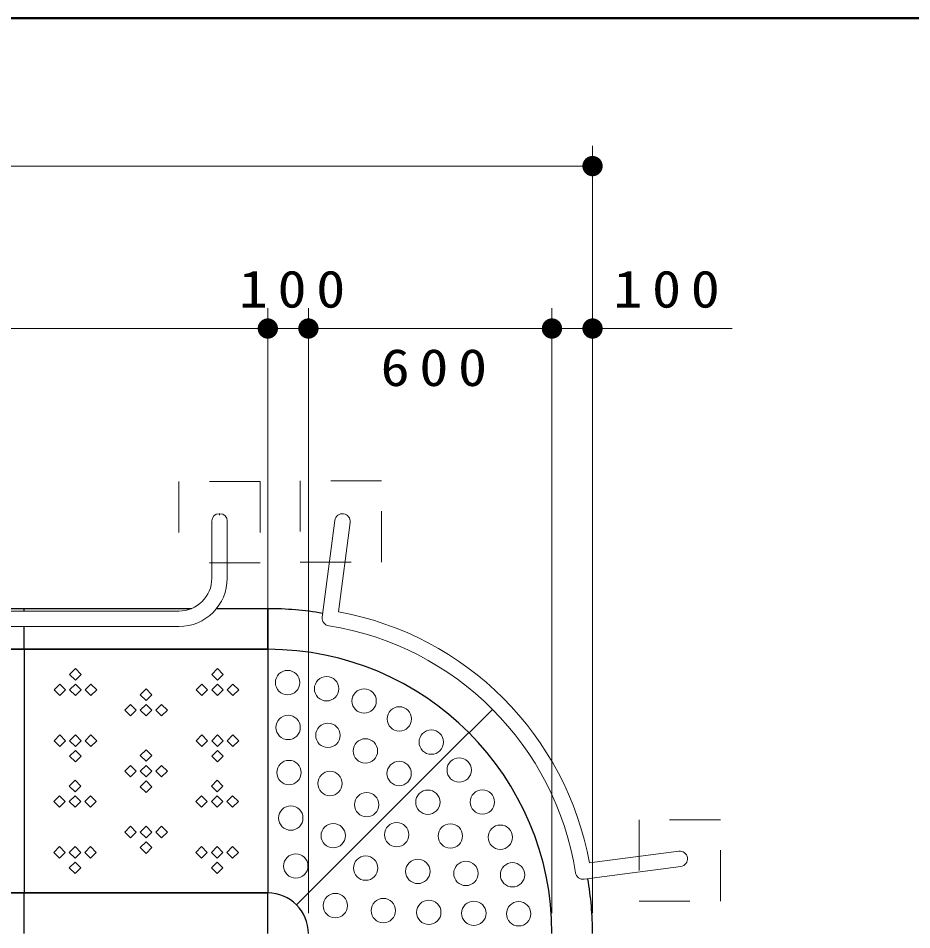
# Model space of a CAD drawing. Units: millimetres on the paper, scale 1:50. Extents: x -365 to 0, y -26 to 257.
# Drawn here: x -259.62 to -215.59, y 212.1 to 257 of the extents above; entities that cross this region are included whole.
import ezdxf

# ---------------------------------------------------------------- set-up
doc = ezdxf.new("R2010")
doc.units = ezdxf.units.MM
doc.linetypes.add('USER1', pattern=[4.5, 2.5, -2])
doc.layers.add('LY_1', color=7, linetype='Continuous', lineweight=13)
doc.layers.add('LY_3', color=7, linetype='Continuous', lineweight=13)
doc.styles.add('ＭＳ ゴシック', font='')
doc.styles.get('ＭＳ ゴシック').set_extended_font_data('MS Gothic')

# ---------------------------------------------------------------- blocks, each defined once
blk = doc.blocks.new('filled_dot')
at = {"color": 0, "linetype": 'Continuous', "lineweight": -2, "const_width": 1.25}
blk.add_lwpolyline([(-0.625, 0, 1), (0.625, 0, 1)], format="xyb", close=True, dxfattribs=at)

msp = doc.modelspace()

# ---------------------------------------------------------------- linework, layer by layer
at = {"layer": 'LY_1'}
for p, q in [((-231.32, 212.917), (-231.32, 250.717)), ((-323.32, 249.717), (-231.32, 249.717)), ((-247.32, 212.917), (-247.32, 242.717)), ((-245.32, 212.917), (-245.32, 242.717)), ((-233.32, 212.917), (-233.32, 242.717)), ((-231.32, 212.917), (-231.32, 242.717)), ((-307.32, 241.717), (-247.32, 241.717)), ((-247.32, 241.717), (-245.32, 241.717)), ((-245.32, 241.717), (-233.32, 241.717)), ((-233.32, 241.717), (-224.435, 241.717)), ((-249.68, 232.597), (-249.72, 232.597)), ((-250.08, 229.417), (-250.08, 232.237)), ((-249.72, 232.534), (-249.68, 232.534)), ((-249.32, 229.417), (-249.32, 232.237)), ((-244.644, 227.503), (-244.017, 232.266)), ((-243.843, 227.766), (-243.263, 232.167)), ((-251.7, 227.797), (-263.96, 227.797)), ((-251.7, 227.037), (-276.94, 227.037)), ((-257.086, 224.682), (-256.803, 224.965)), ((-256.803, 224.965), (-256.52, 224.682)), ((-250.086, 224.682), (-249.803, 224.965)), ((-249.803, 224.965), (-249.52, 224.682)), ((-256.803, 224.4), (-257.086, 224.682)), ((-256.52, 224.682), (-256.803, 224.4)), ((-249.803, 224.4), (-250.086, 224.682)), ((-249.52, 224.682), (-249.803, 224.4)), ((-257.569, 224.2), (-257.851, 223.917)), ((-257.286, 223.917), (-257.569, 224.2)), ((-256.803, 224.2), (-257.086, 223.917)), ((-256.52, 223.917), (-256.803, 224.2)), ((-256.037, 224.2), (-256.32, 223.917)), ((-255.754, 223.917), (-256.037, 224.2)), ((-250.569, 224.2), (-250.851, 223.917)), ((-250.286, 223.917), (-250.569, 224.2)), ((-249.803, 224.2), (-250.086, 223.917)), ((-249.52, 223.917), (-249.803, 224.2)), ((-249.037, 224.2), (-249.32, 223.917)), ((-248.754, 223.917), (-249.037, 224.2)), ((-257.851, 223.917), (-257.569, 223.634)), ((-257.569, 223.634), (-257.286, 223.917)), ((-257.086, 223.917), (-256.803, 223.634)), ((-256.803, 223.634), (-256.52, 223.917)), ((-256.32, 223.917), (-256.037, 223.634)), ((-256.037, 223.634), (-255.754, 223.917)), ((-253.603, 223.682), (-253.32, 223.965)), ((-253.32, 223.4), (-253.603, 223.682)), ((-253.32, 223.965), (-253.037, 223.682)), ((-253.037, 223.682), (-253.32, 223.4)), ((-250.851, 223.917), (-250.569, 223.634)), ((-250.569, 223.634), (-250.286, 223.917)), ((-250.086, 223.917), (-249.803, 223.634)), ((-249.803, 223.634), (-249.52, 223.917)), ((-249.32, 223.917), (-249.037, 223.634)), ((-249.037, 223.634), (-248.754, 223.917)), ((-254.086, 223.2), (-254.369, 222.917)), ((-253.803, 222.917), (-254.086, 223.2)), ((-253.32, 223.2), (-253.603, 222.917)), ((-253.037, 222.917), (-253.32, 223.2)), ((-252.554, 223.2), (-252.837, 222.917)), ((-252.272, 222.917), (-252.554, 223.2)), ((-254.369, 222.917), (-254.086, 222.634)), ((-254.086, 222.634), (-253.803, 222.917)), ((-253.603, 222.917), (-253.32, 222.634)), ((-253.32, 222.634), (-253.037, 222.917)), ((-252.837, 222.917), (-252.554, 222.634)), ((-252.554, 222.634), (-252.272, 222.917)), ((-257.569, 221.7), (-257.851, 221.417)), ((-257.851, 221.417), (-257.569, 221.134)), ((-257.286, 221.417), (-257.569, 221.7)), ((-257.569, 221.134), (-257.286, 221.417)), ((-256.803, 221.7), (-257.086, 221.417)), ((-257.086, 221.417), (-256.803, 221.134)), ((-256.52, 221.417), (-256.803, 221.7)), ((-256.803, 221.134), (-256.52, 221.417)), ((-256.037, 221.7), (-256.32, 221.417)), ((-256.32, 221.417), (-256.037, 221.134)), ((-255.754, 221.417), (-256.037, 221.7)), ((-256.037, 221.134), (-255.754, 221.417)), ((-250.569, 221.7), (-250.851, 221.417)), ((-250.851, 221.417), (-250.569, 221.134)), ((-250.286, 221.417), (-250.569, 221.7)), ((-250.569, 221.134), (-250.286, 221.417)), ((-249.803, 221.7), (-250.086, 221.417)), ((-250.086, 221.417), (-249.803, 221.134)), ((-249.52, 221.417), (-249.803, 221.7)), ((-249.803, 221.134), (-249.52, 221.417)), ((-249.037, 221.7), (-249.32, 221.417)), ((-249.32, 221.417), (-249.037, 221.134)), ((-248.754, 221.417), (-249.037, 221.7)), ((-249.037, 221.134), (-248.754, 221.417)), ((-257.086, 220.651), (-256.803, 220.934)), ((-256.803, 220.934), (-256.52, 220.651)), ((-253.603, 220.682), (-253.32, 220.965)), ((-253.32, 220.965), (-253.037, 220.682)), ((-250.086, 220.651), (-249.803, 220.934)), ((-249.803, 220.934), (-249.52, 220.651)), ((-256.803, 220.368), (-257.086, 220.651)), ((-256.52, 220.651), (-256.803, 220.368)), ((-253.32, 220.4), (-253.603, 220.682)), ((-253.037, 220.682), (-253.32, 220.4)), ((-249.803, 220.368), (-250.086, 220.651)), ((-249.52, 220.651), (-249.803, 220.368)), ((-254.086, 220.2), (-254.369, 219.917)), ((-253.803, 219.917), (-254.086, 220.2)), ((-253.32, 220.2), (-253.603, 219.917)), ((-253.037, 219.917), (-253.32, 220.2)), ((-252.554, 220.2), (-252.837, 219.917)), ((-252.272, 219.917), (-252.554, 220.2)), ((-254.369, 219.917), (-254.086, 219.634)), ((-254.086, 219.634), (-253.803, 219.917)), ((-253.603, 219.917), (-253.32, 219.634)), ((-253.32, 219.634), (-253.037, 219.917)), ((-252.837, 219.917), (-252.554, 219.634)), ((-252.554, 219.634), (-252.272, 219.917)), ((-257.103, 219.182), (-256.82, 219.465)), ((-256.82, 218.9), (-257.103, 219.182)), ((-256.82, 219.465), (-256.537, 219.182)), ((-256.537, 219.182), (-256.82, 218.9)), ((-253.603, 219.151), (-253.32, 219.434)), ((-253.32, 218.868), (-253.603, 219.151)), ((-253.32, 219.434), (-253.037, 219.151)), ((-253.037, 219.151), (-253.32, 218.868)), ((-250.103, 219.182), (-249.82, 219.465)), ((-249.82, 218.9), (-250.103, 219.182)), ((-249.82, 219.465), (-249.537, 219.182)), ((-249.537, 219.182), (-249.82, 218.9)), ((-257.586, 218.7), (-257.869, 218.417)), ((-257.303, 218.417), (-257.586, 218.7)), ((-256.82, 218.7), (-257.103, 218.417)), ((-256.537, 218.417), (-256.82, 218.7)), ((-256.054, 218.7), (-256.337, 218.417)), ((-255.772, 218.417), (-256.054, 218.7)), ((-250.586, 218.7), (-250.869, 218.417)), ((-250.303, 218.417), (-250.586, 218.7)), ((-249.82, 218.7), (-250.103, 218.417)), ((-249.537, 218.417), (-249.82, 218.7)), ((-249.054, 218.7), (-249.337, 218.417)), ((-248.772, 218.417), (-249.054, 218.7)), ((-257.869, 218.417), (-257.586, 218.134)), ((-257.586, 218.134), (-257.303, 218.417)), ((-257.103, 218.417), (-256.82, 218.134)), ((-256.82, 218.134), (-256.537, 218.417)), ((-256.337, 218.417), (-256.054, 218.134)), ((-256.054, 218.134), (-255.772, 218.417)), ((-250.869, 218.417), (-250.586, 218.134)), ((-250.586, 218.134), (-250.303, 218.417)), ((-250.103, 218.417), (-249.82, 218.134)), ((-249.82, 218.134), (-249.537, 218.417)), ((-249.337, 218.417), (-249.054, 218.134)), ((-249.054, 218.134), (-248.772, 218.417)), ((-254.086, 217.2), (-254.369, 216.917)), ((-254.369, 216.917), (-254.086, 216.634)), ((-253.803, 216.917), (-254.086, 217.2)), ((-254.086, 216.634), (-253.803, 216.917)), ((-253.32, 217.2), (-253.603, 216.917)), ((-253.603, 216.917), (-253.32, 216.634)), ((-253.037, 216.917), (-253.32, 217.2)), ((-253.32, 216.634), (-253.037, 216.917)), ((-252.554, 217.2), (-252.837, 216.917)), ((-252.837, 216.917), (-252.554, 216.634)), ((-252.272, 216.917), (-252.554, 217.2)), ((-252.554, 216.634), (-252.272, 216.917)), ((-253.603, 216.151), (-253.32, 216.434)), ((-253.32, 216.434), (-253.037, 216.151)), ((-257.586, 216.2), (-257.869, 215.917)), ((-257.303, 215.917), (-257.586, 216.2)), ((-256.82, 216.2), (-257.103, 215.917)), ((-256.537, 215.917), (-256.82, 216.2)), ((-256.054, 216.2), (-256.337, 215.917)), ((-255.772, 215.917), (-256.054, 216.2)), ((-253.32, 215.868), (-253.603, 216.151)), ((-253.037, 216.151), (-253.32, 215.868)), ((-250.586, 216.2), (-250.869, 215.917)), ((-250.303, 215.917), (-250.586, 216.2)), ((-249.82, 216.2), (-250.103, 215.917)), ((-249.537, 215.917), (-249.82, 216.2)), ((-249.054, 216.2), (-249.337, 215.917)), ((-248.772, 215.917), (-249.054, 216.2)), ((-231.47, 215.394), (-227.07, 215.974)), ((-257.869, 215.917), (-257.586, 215.634)), ((-257.586, 215.634), (-257.303, 215.917)), ((-257.103, 215.917), (-256.82, 215.634)), ((-256.82, 215.634), (-256.537, 215.917)), ((-256.337, 215.917), (-256.054, 215.634)), ((-256.054, 215.634), (-255.772, 215.917)), ((-250.869, 215.917), (-250.586, 215.634)), ((-250.586, 215.634), (-250.303, 215.917)), ((-250.103, 215.917), (-249.82, 215.634)), ((-249.82, 215.634), (-249.537, 215.917)), ((-249.337, 215.917), (-249.054, 215.634)), ((-249.054, 215.634), (-248.772, 215.917)), ((-257.103, 215.151), (-256.82, 215.434)), ((-256.82, 214.868), (-257.103, 215.151)), ((-256.82, 215.434), (-256.537, 215.151)), ((-256.537, 215.151), (-256.82, 214.868)), ((-250.103, 215.151), (-249.82, 215.434)), ((-249.82, 214.868), (-250.103, 215.151)), ((-249.82, 215.434), (-249.537, 215.151)), ((-249.537, 215.151), (-249.82, 214.868)), ((-231.729, 214.594), (-226.97, 215.22))]:
    msp.add_line(p, q, dxfattribs=at)
at = {"layer": 'LY_1', "color": 4, "linetype": 'USER1'}
for p, q in [((-247.7, 234.177), (-251.7, 234.177)), ((-251.7, 234.177), (-251.7, 230.177)), ((-247.7, 234.177), (-247.7, 230.177)), ((-247.7, 230.177), (-251.7, 230.177))]:
    msp.add_line(p, q, dxfattribs=at)
at = {"layer": 'LY_1', "linetype": 'USER1'}
for p, q in [((-245.72, 234.217), (-245.72, 230.217)), ((-241.72, 234.217), (-245.72, 234.217)), ((-241.72, 230.217), (-241.72, 234.217)), ((-245.72, 230.217), (-241.72, 230.217)), ((-229.02, 217.517), (-229.02, 213.517)), ((-225.02, 217.517), (-229.02, 217.517)), ((-225.02, 213.517), (-225.02, 217.517)), ((-229.02, 213.517), (-225.02, 213.517))]:
    msp.add_line(p, q, dxfattribs=at)
at = {"layer": 'LY_1', "lineweight": 25}
for p, q in [((-259.32, 227.917), (-263.96, 227.917)), ((-259.32, 227.797), (-259.32, 227.917)), ((-251.088, 227.917), (-259.32, 227.917)), ((-247.32, 227.917), (-249.852, 227.917)), ((-247.32, 227.917), (-247.32, 225.917)), ((-247.32, 225.917), (-247.32, 227.917)), ((-259.32, 225.917), (-259.32, 227.037)), ((-271.32, 225.917), (-259.32, 225.917)), ((-259.32, 225.917), (-271.32, 225.917)), ((-259.32, 225.917), (-271.32, 225.917)), ((-259.32, 225.917), (-259.32, 213.917)), ((-259.32, 225.917), (-259.32, 213.917)), ((-259.32, 225.917), (-247.32, 225.917)), ((-247.32, 225.917), (-259.32, 225.917)), ((-247.32, 225.917), (-259.32, 225.917)), ((-247.32, 225.917), (-247.32, 213.917)), ((-237.401, 221.804), (-236.247, 222.958)), ((-245.906, 213.331), (-237.417, 221.82)), ((-271.32, 213.917), (-259.32, 213.917)), ((-259.32, 213.917), (-271.32, 213.917)), ((-259.32, 213.917), (-247.32, 213.917)), ((-259.32, 211.917), (-259.32, 213.917)), ((-259.32, 211.917), (-259.32, 213.917)), ((-247.32, 213.917), (-259.32, 213.917)), ((-247.32, 211.917), (-247.32, 213.917)), ((-247.32, 211.917), (-247.32, 213.917))]:
    msp.add_line(p, q, dxfattribs=at)
at = {"layer": 'LY_1', "color": 150}
for centre in [(-246.347, 224.278), (-244.425, 223.974), (-242.575, 223.373), (-240.841, 222.489), (-246.32, 222.068), (-244.359, 221.677), (-239.267, 221.346), (-242.512, 220.912), (-246.276, 219.848), (-237.891, 219.97), (-240.849, 219.801), (-244.259, 219.308), (-242.45, 218.264), (-239.435, 218.387), (-236.747, 218.396), (-246.189, 217.605), (-244.098, 216.739), (-240.973, 216.787), (-238.324, 216.725), (-235.864, 216.662), (-245.942, 215.243), (-242.498, 215.139), (-239.929, 214.978), (-237.559, 214.878), (-235.263, 214.811), (-243.994, 213.294), (-241.631, 213.048), (-239.388, 212.961), (-237.169, 212.916), (-234.958, 212.89)]:
    msp.add_circle(centre, 0.6, dxfattribs=at)
at = {"layer": 'LY_1'}
for centre, radius, start, end in [((-249.72, 232.237), 0.36, 90, 180), ((-249.68, 232.237), 0.36, 0, 90), ((-243.64, 232.217), 0.38, 352.5, 172.5), ((-251.7, 229.417), 2.38, 270, 0), ((-251.7, 229.417), 1.62, 270, 0), ((-246.601, 212.636), 15.38, 10.3324, 79.6676), ((-244.267, 227.453), 0.38, 172.5, 262.5), ((-246.601, 212.636), 14.62, 8.9517, 81.0106), ((-227.02, 215.597), 0.38, 277.5, 97.5), ((-231.784, 214.97), 0.38, 188.9517, 278.2258)]:
    msp.add_arc(centre, radius, start, end, dxfattribs=at)
at = {"layer": 'LY_1', "lineweight": 25}
for radius, start, end in [(16, 80.2829, 90), (14, 0, 90), (16, 0, 9.7171), (2, 360, 90)]:
    msp.add_arc((-247.32, 211.917), radius, start, end, dxfattribs=at)
at = {"layer": 'LY_3', "lineweight": 50}
msp.add_line((0, 257), (-365, 257), dxfattribs=at)

# ---------------------------------------------------------------- block references
at = {"layer": 'LY_1', "xscale": 0.4, "yscale": 0.4, "rotation": 180}
for p in [(-231.32, 249.717), (-247.32, 241.717), (-245.32, 241.717), (-233.32, 241.717), (-231.32, 241.717)]:
    msp.add_blockref('filled_dot', p, dxfattribs=at)
at = {"layer": 'LY_1', "xscale": 0.4, "yscale": 0.4}
for p in [(-247.32, 241.717), (-245.32, 241.717), (-233.32, 241.717)]:
    msp.add_blockref('filled_dot', p, dxfattribs=at)

# ---------------------------------------------------------------- texts
at = {"layer": 'LY_1', "char_height": 1.833, "style": 'ＭＳ ゴシック'}
for s, insert, attachment_point in [('\\T1.33;\\W1.15;100', (-245.891, 242.717), 8), ('\\T1.33;\\W1.15;100', (-227.435, 242.717), 8), ('\\T1.33;\\W1.15;600', (-238.903, 240.717), 2)]:
    msp.add_mtext(s, dxfattribs=dict(at, insert=insert, attachment_point=attachment_point))

doc.saveas('drawing.dxf')
